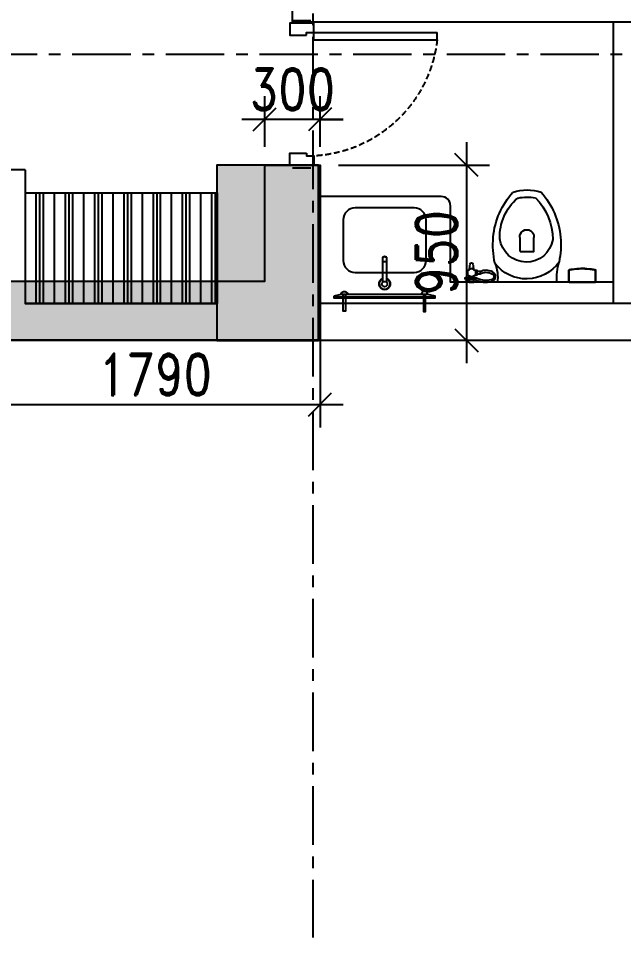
# Model space of a CAD drawing. Header units: millimetres. Extents: x 2061841 to 105821645, y -77612 to 48520811.
# Drawn here: x 105443580 to 105446864, y 48476136 to 48481121 of the extents above; entities that cross this region are included whole.
import ezdxf

# ---------------------------------------------------------------- set-up
doc = ezdxf.new("R2010")
doc.units = ezdxf.units.MM
doc.header["$LTSCALE"] = 10
doc.header["$MEASUREMENT"] = 0
doc.linetypes.add('xa_type A_Seventh floor plan$0$HIDDEN2', pattern=[4.7625, 3.175, -1.5875])
doc.linetypes.add('XR_type A_TYP_GRID$0$CENTER', pattern=[50.8, 31.75, -6.35, 6.35, -6.35])
for name, color, linetype in [('AS-COLS', 2, 'Continuous'), ('S-OPENING', 6, 'Continuous'), ('xa_type A_Seventh floor plan$0$A-DOOR', 6, 'Continuous'), ('xa_type A_Seventh floor plan$0$A-ELEV-HIDN', 54, 'xa_type A_Seventh floor plan$0$HIDDEN2'), ('xa_type A_Seventh floor plan$0$A-FURN-MOVE', 54, 'Continuous'), ('xa_type A_Seventh floor plan$0$A-FURN-MOVE-RefEdit0', 54, 'Continuous'), ('xa_type A_Seventh floor plan$0$A-WALL', 3, 'Continuous'), ('xa_type A_Seventh floor plan$0$AP-SANR-FIXT', 74, 'Continuous'), ('xa_type A_Seventh floor plan$0$xb_type d_second fl_typ_fl$0$A-DOOR', 8, 'Continuous'), ('xa_type A_Seventh floor plan$0$xb_type d_second fl_typ_fl$0$A-WALL', 8, 'Continuous'), ('xa_type A_Seventh floor plan$0$xr_TDT02_Toilet_01_settingout$0$A-ELEV-FINE', 8, 'Continuous'), ('xa_type A_Seventh floor plan$0$xr_TDT02_Toilet_01_settingout$0$A-FLOR-LEVL', 200, 'Continuous'), ('XR_type A_TYP_COL$0$AS-COLS', 2, 'Continuous'), ('XR_type A_TYP_COL$0$AS-COLS-PATT', 253, 'Continuous'), ('XR_type A_TYP_GRID$0$AS-GRID', 24, 'XR_type A_TYP_GRID$0$CENTER')]:
    doc.layers.add(name, color=color, linetype=linetype)
doc.layers.add('S-STRCOL HATCH', color=33, linetype='Continuous', lineweight=9)
doc.layers.add('xa_type A_Seventh floor plan$0$M-WHITE', color=7, linetype='Continuous', lineweight=40)
doc.styles.add('200', font='romand.shx', dxfattribs={"width": 0.8, "height": 225})
doc.dimstyles.new('GR1', dxfattribs={"dimtxt": 225, "dimasz": 125, "dimexe": 125, "dimexo": 100, "dimgap": 50, "dimtad": 1, "dimdec": 0, "dimzin": 3, "dimdsep": 46, "dimtxsty": '200', "dimblk1": 'OBLIQUE', "dimblk2": 'OBLIQUE', "dimsah": 1, "dimcen": 0.0625, "dimdle": 125, "dimclrd": 3, "dimclre": 3, "dimclrt": 2, "dimadec": 0, "dimazin": 0, "dimtfac": 1, "dimtdec": 0, "dimtix": 1, "dimtmove": 0, "dimatfit": 3, "dimfxl": 1, "dimtolj": 1, "dimtzin": 0, "dimarcsym": 0})

# ---------------------------------------------------------------- blocks, each defined once
blk = doc.blocks.new('xa_type A_Seventh floor plan$0$xb_type d_second fl_typ_fl$0$Door frame 100wall')
blk.add_lwpolyline([(-80, 75), (-65, 75), (-65, 115), (-15, 115), (-15, -15), (-80, -15)], close=True)
at = {"layer": 'xa_type A_Seventh floor plan$0$xb_type d_second fl_typ_fl$0$A-WALL'}
blk.add_line((0, 0), (0, 100), dxfattribs=at)
blk = doc.blocks.new('xa_type A_Seventh floor plan$0$xb_type d_second fl_typ_fl$0$toilet door')
at = {"layer": 'xa_type A_Seventh floor plan$0$A-ELEV-HIDN'}
blk.add_arc((-1763.3, 7052.9), 711.1, 96.4703, 177.0071, dxfattribs=at)
at = {"layer": 'xa_type A_Seventh floor plan$0$xb_type d_second fl_typ_fl$0$A-DOOR'}
for p, q in [((-1843.4, 7090), (-1843.4, 7759.4)), ((-1843.4, 7759.4), (-1803.4, 7759.4)), ((-1803.4, 7090), (-1803.4, 7759.4)), ((-1843.4, 7090), (-1803.4, 7090))]:
    blk.add_line(p, q, dxfattribs=at)
at = {"layer": 'xa_type A_Seventh floor plan$0$xb_type d_second fl_typ_fl$0$A-DOOR', "xscale": -1}
blk.add_blockref('xa_type A_Seventh floor plan$0$xb_type d_second fl_typ_fl$0$Door frame 100wall', (-2538.4, 6975), dxfattribs=at)
at = {"layer": 'xa_type A_Seventh floor plan$0$xb_type d_second fl_typ_fl$0$A-DOOR'}
blk.add_blockref('xa_type A_Seventh floor plan$0$xb_type d_second fl_typ_fl$0$Door frame 100wall', (-1738.4, 6975), dxfattribs=at)
blk = doc.blocks.new('xa_type A_Seventh floor plan$0$Bedside table')
for p, q in [((-450, 450), (0, 450)), ((-450, 0), (-450, 450)), ((0, 0), (0, 450)), ((-450, 0), (0, 0))]:
    blk.add_line(p, q)
at = {"color": 251}
for p, q in [((-225, 325), (-225, 125)), ((-325, 225), (-125, 225))]:
    blk.add_line(p, q, dxfattribs=at)
for radius in [150, 100]:
    blk.add_circle((-225, 225), radius)
blk.add_circle((-225, 225), 37.5, dxfattribs=at)
blk = doc.blocks.new('xa_type A_Seventh floor plan$0$Pillow')
for points in [[(-254.4, 186.2, 0.065269), (275.2, 185.2, 0.040806)], [(-304.2, -110.6, 0.11294), (-300.1, 74.6)], [(303.5, 98, 0.101), (306.6, 40.5, -0.12192), (301.4, -49.1, 0.102959), (296.1, -98.2, 0.088453)]]:
    blk.add_lwpolyline(points, format="xyb")
for centre, radius, start, end in [((-8.6, 173.2), 307.7, 175.3048, 198.6942), ((-332.4, -45.4), 244.4, 40.4189, 85.9871), ((334.2, -52), 244.4, 94.0129, 127.5961), ((124.3, 171.9), 193.9, 318.5575, 5.89), ((-122.5, -178.1), 193.9, 126.5711, 185.89), ((122.8, -181.7), 192.3, 354.5227, 52.544), ((-319.9, -115.8), 82.2, 273.1808, 340.4595), ((191.3, -274.1), 143.3, 34.1759, 80.6881), ((-80.7, -5019.4), 4847.2, 85.7706, 92.1601), ((274.9, -245.5), 60.2, 49.0991, 88.1629)]:
    blk.add_arc(centre, radius, start, end)
blk = doc.blocks.new('xa_type A_Seventh floor plan$0$Bed Queensize')
at = {"color": 251}
for p, q in [((-100, -1250), (-100, 1250)), ((-350, 1125), (-350, 925)), ((-1487.3, 800), (-1487.3, -800))]:
    blk.add_line(p, q, dxfattribs=at)
blk.add_lwpolyline([(-1773.9, -448.9), (-2075, -448.9), (-1773.9, -800)], close=True, dxfattribs=at)
at = {"layer": 'xa_type A_Seventh floor plan$0$A-FURN-MOVE-RefEdit0'}
for p, q in [((-575, 1250), (-125, 1250)), ((-125, 800), (-125, 1250)), ((-450, 1025), (-250, 1025)), ((-575, 800), (-125, 800))]:
    blk.add_line(p, q, dxfattribs=at)
for radius in [150, 100, 37.5]:
    blk.add_circle((-350, 1025), radius, dxfattribs=at)
at = {"layer": 'xa_type A_Seventh floor plan$0$M-WHITE'}
blk.add_lwpolyline([(-2075, -800), (-2075, 800), (-575, 800), (-575, 1250), (-25, 1250), (-25, -1250), (-575, -1250), (-575, -800)], close=True, dxfattribs=at)
at = {"layer": 'xa_type A_Seventh floor plan$0$A-FURN-MOVE-RefEdit0', "rotation": 90}
for p in [(-351.8, 379.7), (-351.8, -396.7)]:
    blk.add_blockref('xa_type A_Seventh floor plan$0$Pillow', p, dxfattribs=at)
at = {"layer": 'xa_type A_Seventh floor plan$0$A-FURN-MOVE-RefEdit0', "xscale": -0.9999999999999999, "rotation": 180}
blk.add_blockref('xa_type A_Seventh floor plan$0$Bedside table', (-125, -800), dxfattribs=at)
blk = doc.blocks.new('xa_type A_Seventh floor plan$0$xr_TDT02_Toilet_01_settingout$0$wc')
at = {"layer": 'xa_type A_Seventh floor plan$0$AP-SANR-FIXT', "ltscale": 0.2}
for p, q in [((20461.6, 4689.7), (20497.7, 4689.7)), ((20486.6, 4691.9), (20469.3, 4691.9)), ((20461.7, 4678.8), (20497.7, 4678.8)), ((20469.3, 4678.8), (20469.3, 4671.7)), ((20486.6, 4678.8), (20486.6, 4672.2)), ((20741.2, 4537.9), (20815.6, 4537.9)), ((20740, 4462.3), (20740, 4536.7)), ((20816.8, 4536.7), (20816.8, 4462.3))]:
    blk.add_line(p, q, dxfattribs=at)
for points in [[(20471.3, 4681, 0.336902), (20471.3, 4687.4), (20453.3, 4687.4, 0.507062), (20453.3, 4681)], [(20457.1, 4643.7, 0.066607), (20460.1, 4638.4, -0.017063), (20475.3, 4629.7, 0.066607), (20481.4, 4629.7, -0.017063), (20496.6, 4638.4, 0.066607), (20499.7, 4643.7, -0.017063), (20499.7, 4661.3, 0.066607), (20496.6, 4666.6, -0.017063), (20481.4, 4675.3, 0.066607), (20475.3, 4675.3, -0.017063), (20460.1, 4666.6, 0.066607), (20457.1, 4661.3, -0.017063)]]:
    blk.add_lwpolyline(points, format="xyb", close=True, dxfattribs=at)
for points in [[(20469.3, 4689.7), (20469.3, 4691.9), (20465.8, 4695.5), (20465.8, 4703.5), (20490.1, 4703.5), (20490.1, 4695.5), (20486.6, 4691.9), (20486.6, 4689.7)], [(20497.2, 4639.2), (20506.1, 4639.2), (20506.1, 4665.8), (20497.2, 4665.8)]]:
    blk.add_lwpolyline(points, dxfattribs=at)
for points in [[(20525, 4659.1, 0.260106), (20587.7, 4657.6, 0.770876), (20584, 4691, 0.197727), (20497.7, 4678.8), (20497.7, 4689.7, -0.200316), (20586.3, 4699.5, -0.713234), (20592, 4647.6, -0.235015), (20525, 4646.8)], [(20467.4, 4634.4, 0.031577), (20470.4, 4606.4, 0.908601), (20485.5, 4606.4, 0.031024), (20488.5, 4633.9)]]:
    blk.add_lwpolyline(points, format="xyb", dxfattribs=at)
blk.add_lwpolyline([(20506.1, 4643.9), (20525, 4643.9), (20525, 4661.1), (20506.1, 4661.1)], close=True, dxfattribs=at)
for centre, radius, start, end in [((20453.3, 4684.2), 9.98, 18.8114, 341.3896), ((20411.1, 4679.4), 208.8, 338.0884, 6.7012), ((21291.6, 4686.1), 351.1, 177.1212, 195.1481), ((20776.2, 4470), 216, 35.1758, 142.488), ((21075.2, 4500.6), 481, 167.8985, 184.8456), ((20775.6, 4450.6), 144.6, 8.367, 173.1296), ((20541.5, 4502.1), 421.4, 354.2574, 12.6405), ((20815.6, 4536.7), 1.26, 0, 90), ((21011.6, 4496.9), 417.4, 185.0763, 222.3), ((20901.7, 4455.1), 270, 177.2824, 230.2951), ((20778.4, 4457.7), 38.7, 173.1877, 6.8123), ((20601, 4472.2), 317.7, 314.8694, 359.9106), ((20528.1, 4501.3), 434.7, 318.9211, 354.5507), ((20778.1, 4490.2), 247.7, 258.6146, 280.9392), ((20780, 4451.5), 247.7, 251.889, 287.8168)]:
    blk.add_arc(centre, radius, start, end, dxfattribs=at)
blk.add_rational_spline([(21005.4, 4703.3), (21005.4, 4679), (21005.4, 4654.7), (21005.4, 4646.2), (21005.4, 4637.7), (21078.3, 4622.9), (21151.3, 4637.6), (21151.3, 4646.1), (21151.3, 4654.6), (21151.3, 4678.9), (21151.3, 4703.3)], [1, 1, 1, 1, 1, 0.980198019802, 1, 1, 1, 1, 1], degree=2, knots=[0, 0, 0, 1, 1, 2, 2, 2.398675, 2.398675, 3.398675, 3.398675, 4.398675, 4.398675, 4.398675], dxfattribs=at)
at = {"layer": 'xa_type A_Seventh floor plan$0$AP-SANR-FIXT'}
blk.add_rational_spline([(21151.3, 4703.3), (21078.4, 4703.3), (21005.4, 4703.3), (21005.4, 4679), (21005.4, 4654.7), (21005.4, 4646.2), (21005.4, 4637.7), (21078.3, 4622.9), (21151.3, 4637.6), (21151.3, 4646.1), (21151.3, 4654.6), (21151.3, 4678.9), (21151.3, 4703.3)], [1, 1, 1, 1, 1, 1, 1, 0.980198019802, 1, 1, 1, 1, 1], degree=2, knots=[0, 0, 0, 1, 1, 2, 2, 3, 3, 3.398675, 3.398675, 4.398675, 4.398675, 5.398675, 5.398675, 5.398675], dxfattribs=at)
blk = doc.blocks.new('xa_type A_Seventh floor plan$0$xr_TDT02_Toilet_01_settingout$0$BASIN 600')
at = {"layer": 'xa_type A_Seventh floor plan$0$AP-SANR-FIXT', "ltscale": 0.2}
for p, q in [((28918.9, 6319.8), (29054.1, 6319.8)), ((29054.1, 6300.2), (28918.9, 6300.2)), ((28942.3, 6300.2), (28942.3, 6319.8))]:
    blk.add_line(p, q, dxfattribs=at)
at = {"layer": 'xa_type A_Seventh floor plan$0$AP-SANR-FIXT'}
for points in [[(29130, 6034), (29140, 6034), (29140, 6584), (29130, 6584), (29122, 6544), (29122, 6074), (29130, 6034)], [(29134, 6034), (29134, 6584)]]:
    blk.add_lwpolyline(points, dxfattribs=at)
at = {"layer": 'xa_type A_Seventh floor plan$0$AP-SANR-FIXT', "ltscale": 0.2}
blk.add_lwpolyline([(29002, 6319.8), (29002, 6470, 0.414214), (28937, 6535), (28717, 6535, 0.414214), (28652, 6470), (28652, 6150, 0.414214), (28717, 6085), (28937, 6085, 0.414214), (29002, 6150), (29002, 6300.2)], format="xyb", dxfattribs=at)
at = {"layer": 'xa_type A_Seventh floor plan$0$AP-SANR-FIXT'}
for points in [[(29002, 6300.2), (29002, 6470, 0.414214), (28937, 6535), (28717, 6535, 0.414214), (28652, 6470), (28652, 6150, 0.414214), (28717, 6085), (28937, 6085, 0.414214), (29002, 6150), (29002, 6300.2)], [(29122, 6544, -43.793788), (29122, 6544, 1.000509), (29122, 6509.2, -0.95535)], [(29122, 6074, 43.793788), (29122, 6074, -1.000509), (29122, 6108.8, 0.95535)]]:
    blk.add_lwpolyline(points, format="xyb", dxfattribs=at)
at = {"layer": 'xa_type A_Seventh floor plan$0$AP-SANR-FIXT', "elevation": 0}
for points in [[(29122, 6532.2), (29122, 6520.9), (29213, 6520.9), (29213, 6532.2)], [(29122, 6085.8), (29122, 6097.1), (29212.9, 6097.1), (29212.9, 6085.8)]]:
    blk.add_lwpolyline(points, close=True, dxfattribs=at)
at = {"layer": 'xa_type A_Seventh floor plan$0$AP-SANR-FIXT'}
blk.add_lwpolyline([(28918.9, 6319.8), (29035.6, 6319.8, -5.974225), (29035.6, 6300.2), (28918.9, 6300.2, -0.260855)], format="xyb", close=True, dxfattribs=at)
blk.add_circle((29064.8, 6310), 14.5, dxfattribs=at)
at = {"layer": 'xa_type A_Seventh floor plan$0$AP-SANR-FIXT', "ltscale": 0.2}
for centre, radius, start, end in [((29064, 6310), 30, 198.9249, 161.0751), ((28936.3, 6310), 20, 150.7599, 209.2401)]:
    blk.add_arc(centre, radius, start, end, dxfattribs=at)
blk = doc.blocks.new('_Oblique')
at = {"color": 0, "linetype": 'ByBlock', "lineweight": -2}
blk.add_line((-0.5, -0.5), (0.5, 0.5), dxfattribs=at)
blk = doc.blocks.new('*D468')
at = {"layer": 'AS-COLS', "color": 3, "lineweight": -2, "transparency": 16777216}
for p, q in [((21964.6, 1535.5), (21964.6, 1808.6)), ((22264.6, 1535.5), (22264.6, 1808.6)), ((22389.6, 1683.6), (21839.6, 1683.6)), ((21964.6, 1683.6), (21839.6, 1683.6)), ((22264.6, 1683.6), (22389.6, 1683.6))]:
    blk.add_line(p, q, dxfattribs=at)
at = {"layer": 'Defpoints', "color": 0, "transparency": 16777216}
for p in [(21964.6, 1683.6), (21964.6, 1435.5), (22264.6, 1435.5)]:
    blk.add_point(p, dxfattribs=at)
at = {"layer": 'AS-COLS', "color": 3, "linetype": 'ByBlock', "lineweight": -2, "transparency": 16777216, "xscale": 125, "yscale": 125, "zscale": 125}
blk.add_blockref('_Oblique', (21964.6, 1683.6), dxfattribs=at)
at = {"layer": 'AS-COLS', "color": 3, "linetype": 'ByBlock', "lineweight": -2, "transparency": 16777216, "xscale": 125, "yscale": 125, "zscale": 125, "rotation": 180}
blk.add_blockref('_Oblique', (22264.6, 1683.6), dxfattribs=at)
at = {"layer": 'AS-COLS', "color": 2, "transparency": 16777216, "insert": (22114.6, 1846.1), "char_height": 225, "attachment_point": 5, "style": '200'}
blk.add_mtext('\\A1;300', dxfattribs=at)
blk = doc.blocks.new('*D469')
at = {"layer": 'AS-COLS', "color": 3, "lineweight": -2, "transparency": 16777216}
for p, q in [((23058.9, 1560.5), (23058.9, 360.9)), ((22364.6, 1435.5), (23183.9, 1435.5)), ((22364.6, 485.9), (23183.9, 485.9))]:
    blk.add_line(p, q, dxfattribs=at)
at = {"layer": 'Defpoints', "color": 0, "transparency": 16777216}
for p in [(22264.6, 1435.5), (22264.6, 485.9), (23058.9, 485.9)]:
    blk.add_point(p, dxfattribs=at)
at = {"layer": 'AS-COLS', "color": 3, "linetype": 'ByBlock', "lineweight": -2, "transparency": 16777216, "xscale": 125, "yscale": 125, "zscale": 125}
for p, rotation in [((23058.9, 1435.5), 90), ((23058.9, 485.9), 270)]:
    blk.add_blockref('_Oblique', p, dxfattribs=dict(at, rotation=rotation))
at = {"layer": 'AS-COLS', "color": 2, "transparency": 16777216, "insert": (22896.4, 960.7), "char_height": 225, "attachment_point": 5, "rotation": 90, "style": '200'}
blk.add_mtext('\\A1;950', dxfattribs=at)
blk = doc.blocks.new('*D471')
at = {"layer": 'AS-COLS', "color": 3, "lineweight": -2, "transparency": 16777216}
for p, q in [((22264.6, 517.6), (22264.6, 12.1)), ((20474.6, 385.8), (20474.6, 12.1)), ((20349.6, 137.1), (22389.6, 137.1))]:
    blk.add_line(p, q, dxfattribs=at)
at = {"layer": 'Defpoints', "color": 0, "transparency": 16777216}
for p in [(22264.6, 617.6), (20474.6, 485.8), (22264.6, 137.1)]:
    blk.add_point(p, dxfattribs=at)
at = {"layer": 'AS-COLS', "color": 3, "linetype": 'ByBlock', "lineweight": -2, "transparency": 16777216, "xscale": 125, "yscale": 125, "zscale": 125, "rotation": 180}
blk.add_blockref('_Oblique', (20474.6, 137.1), dxfattribs=at)
at = {"layer": 'AS-COLS', "color": 3, "linetype": 'ByBlock', "lineweight": -2, "transparency": 16777216, "xscale": 125, "yscale": 125, "zscale": 125}
blk.add_blockref('_Oblique', (22264.6, 137.1), dxfattribs=at)
at = {"layer": 'AS-COLS', "color": 2, "transparency": 16777216, "insert": (21369.6, 299.6), "char_height": 225, "attachment_point": 5, "style": '200'}
blk.add_mtext('\\A1;1790', dxfattribs=at)
blk = doc.blocks.new('G$CDE8A9FAD')
at = {"layer": 'S-STRCOL HATCH'}
h = blk.add_hatch(color=256, dxfattribs=at)
h.dxf.hatch_style = 1
h.paths.add_polyline_path([(22264.6, 485.9), (20479.3, 485.8), (20479.3, 805.8), (21964.6, 805.8), (21964.6, 1435.5), (22264.6, 1435.5), (22264.6, 485.9)])
at = {"layer": 'AS-COLS', "color": 1, "elevation": 0}
blk.add_lwpolyline([(22264.6, 485.9), (20479.3, 485.8), (20479.3, 805.8), (21964.6, 805.8), (21964.6, 1435.5), (22264.6, 1435.5), (22264.6, 485.9)], dxfattribs=at)
at = {"layer": 'AS-COLS', "color": 6}
for base, p1, p2, angle, picture, middle in [((21964.6, 1683.6), (22264.6, 1435.5), (21964.6, 1435.5), 180, '*D468', (22114.6, 1846.1)), ((23058.9, 485.9), (22264.6, 1435.5), (22264.6, 485.9), 90, '*D469', (22896.4, 960.7)), ((22264.6, 137.1), (20474.6, 485.8), (22264.6, 617.6), 180, '*D471', (21369.6, 299.6))]:
    dim = blk.add_linear_dim(base=base, p1=p1, p2=p2, angle=angle, dimstyle='GR1', dxfattribs=at)
    dim.commit()
    dim.dimension.update_dxf_attribs({"geometry": picture, "text_midpoint": middle})
blk = doc.blocks.new('TOWER-A TYPICAL FLOOR FRAMING PLAN N')
at = {"layer": 'xa_type A_Seventh floor plan$0$A-FURN-MOVE'}
h = blk.add_hatch(dxfattribs=at)
h.set_pattern_fill('PLASTI', color=256, scale=25, angle=90)
h.set_pattern_definition([(90, (97530823.46, 45054050.07), (-158.75, 1e-14), []), (90, (97530803.62, 45054050.07), (-158.75, 1e-14), []), (90, (97530783.77, 45054050.07), (-158.75, 1e-14), []), (90, (97530724.24, 45054050.07), (-158.75, 1e-14), [])])
h.paths.add_polyline_path([(102681658.2, 48578190.1), (102681658.4, 48577590.3), (102680618.2, 48577590.1), (102680618.1, 48578190.3)])
at = {"layer": 'XR_type A_TYP_COL$0$AS-COLS-PATT'}
h = blk.add_hatch(color=256, dxfattribs=at)
h.dxf.hatch_style = 1
h.paths.add_polyline_path([(102682207.5, 48578339.7), (102681657.5, 48578339.7), (102681657.5, 48577389.7), (102682207.5, 48577389.7)])
at = {"layer": 'xa_type A_Seventh floor plan$0$A-FURN-MOVE', "elevation": 0}
blk.add_lwpolyline([(102681658.2, 48578190.1), (102681658.4, 48577590.3), (102680618.2, 48577590.1), (102680618.1, 48578190.3)], close=True, dxfattribs=at)
at = {"layer": 'xa_type A_Seventh floor plan$0$A-WALL', "elevation": 0}
for points in [[(102685717.5, 48579015.1), (102684817.6, 48579015.1), (102684817.6, 48578341.2), (102684617.6, 48578341.2), (102684617.6, 48579115.1), (102682067.6, 48579115.1), (102682067.6, 48580739.7)], [(102680617.6, 48578315), (102680417.6, 48578315), (102680417.6, 48577390.1), (102681658.1, 48577390.1)], [(102680617.6, 48578315), (102680617.6, 48577590.1), (102681658.1, 48577590.1)], [(102682208.1, 48577390.1), (102684817.6, 48577390.1), (102684817.6, 48577691.3), (102684617.6, 48577691.3), (102684617.6, 48577590.1), (102682208.1, 48577590.1)]]:
    blk.add_lwpolyline(points, dxfattribs=at)
at = {"layer": 'xa_type A_Seventh floor plan$0$xr_TDT02_Toilet_01_settingout$0$A-FLOR-LEVL', "elevation": 0}
blk.add_lwpolyline([(102683808.4, 48577590.1), (102683808.4, 48579114)], dxfattribs=at)
blk.add_lwpolyline([(102683808.4, 48577705.1), (102682924.4, 48577705.1), (102682924.4, 48578119.6, 0.414214), (102682874.4, 48578169.6), (102682208.4, 48578169.6)], format="xyb", dxfattribs=at)
at = {"layer": 'XR_type A_TYP_COL$0$AS-COLS', "elevation": 0}
blk.add_lwpolyline([(102682207.5, 48578339.7), (102681657.5, 48578339.7), (102681657.5, 48577389.7), (102682207.5, 48577389.7)], close=True, dxfattribs=at)
at = {"layer": 'XR_type A_TYP_GRID$0$AS-GRID'}
for p, q in [((102682177.6, 48610531), (102682177.6, 48574150.4)), ((102691349.4, 48578940.1), (102655331.9, 48578940.1))]:
    blk.add_line(p, q, dxfattribs=at)
at = {"layer": 'AS-COLS', "color": 6}
blk.add_blockref('G$CDE8A9FAD', (102659952.3, 48576904.6), dxfattribs=at)
at = {"layer": 'xa_type A_Seventh floor plan$0$A-DOOR', "xscale": -1, "rotation": 270}
blk.add_blockref('xa_type A_Seventh floor plan$0$xb_type d_second fl_typ_fl$0$toilet door', (102675092.6, 48580863.1), dxfattribs=at)
at = {"layer": 'xa_type A_Seventh floor plan$0$A-FURN-MOVE', "rotation": 180}
blk.add_blockref('xa_type A_Seventh floor plan$0$Bed Queensize', (102679097.4, 48580165.1), dxfattribs=at)
at = {"layer": 'xa_type A_Seventh floor plan$0$xr_TDT02_Toilet_01_settingout$0$A-ELEV-FINE', "linetype": 'Continuous', "xscale": -1, "rotation": 180}
blk.add_blockref('xa_type A_Seventh floor plan$0$xr_TDT02_Toilet_01_settingout$0$wc', (102662560.6, 48582408.9), dxfattribs=at)
at = {"layer": 'xa_type A_Seventh floor plan$0$xr_TDT02_Toilet_01_settingout$0$A-ELEV-FINE', "rotation": 270}
blk.add_blockref('xa_type A_Seventh floor plan$0$xr_TDT02_Toilet_01_settingout$0$BASIN 600', (102676257.1, 48606760), dxfattribs=at)

msp = doc.modelspace()

# ---------------------------------------------------------------- block references
at = {"layer": 'S-OPENING'}
msp.add_blockref('TOWER-A TYPICAL FLOOR FRAMING PLAN N', (2763000.3, -98014.7), dxfattribs=at)

doc.saveas('drawing.dxf')
